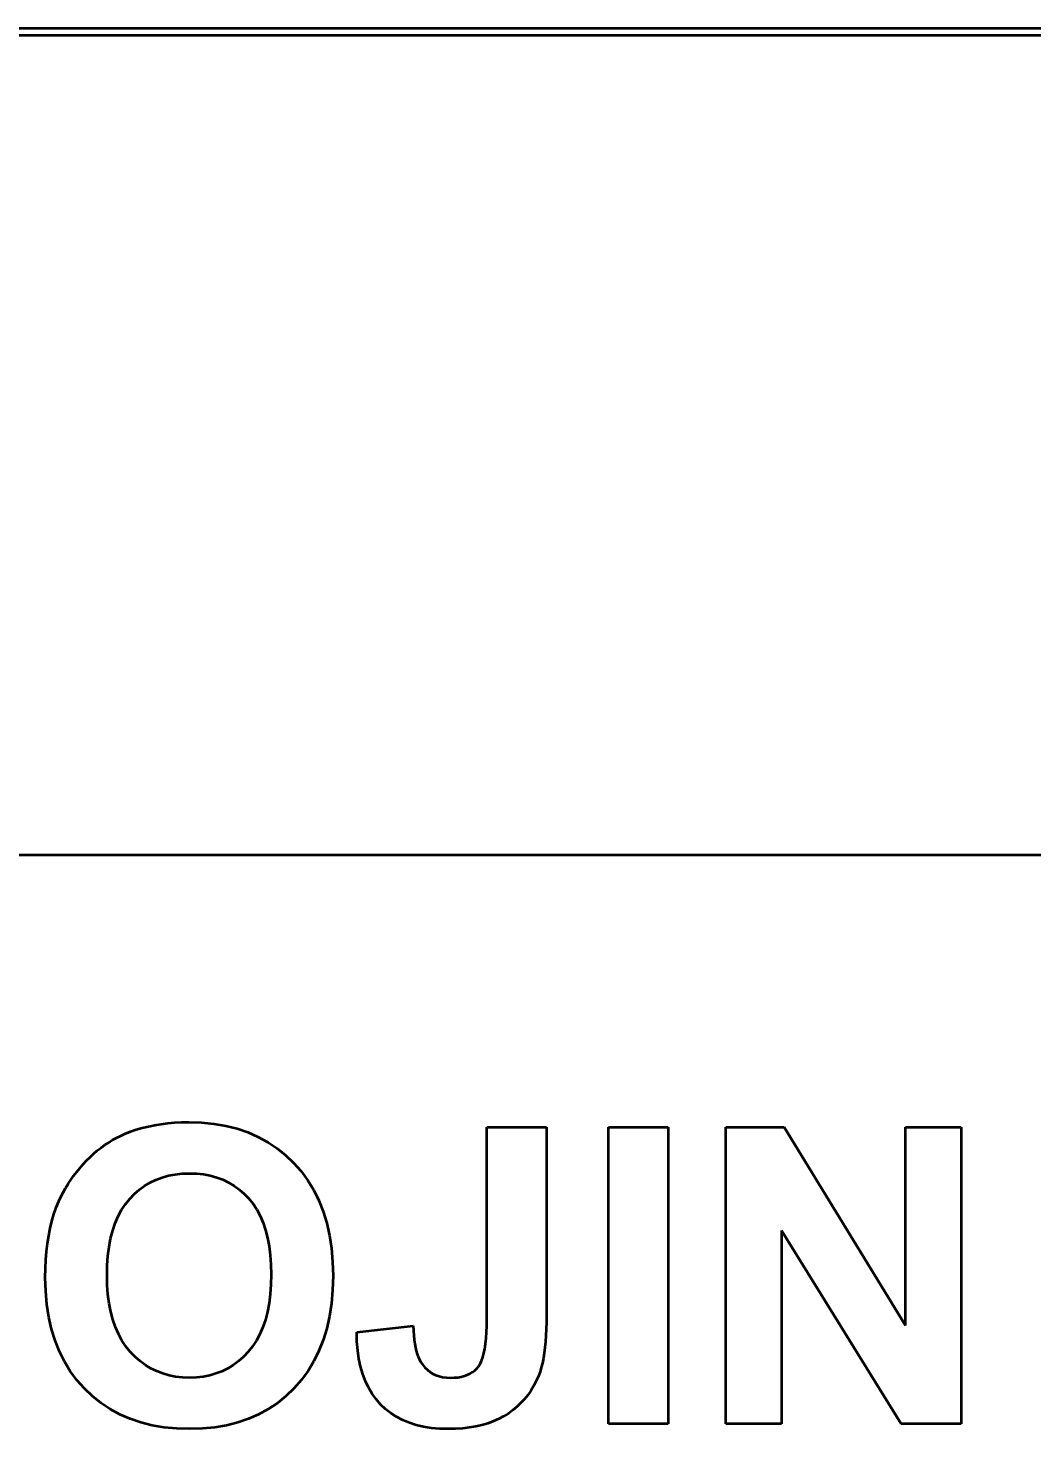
# Model space of a CAD drawing. Extents: x 23 to 417, y 3 to 294.
# Drawn here: x 214.4 to 217.108, y 108.074 to 111.851 of the extents above; entities that cross this region are included whole.
import ezdxf
from ezdxf.enums import TextEntityAlignment as Align

# ---------------------------------------------------------------- set-up
doc = ezdxf.new("R2010")
doc.units = 0
doc.layers.get('0').update_dxf_attribs({"lineweight": 13})
doc.styles.get("Standard").update_dxf_attribs({"font": 'isocp.shx'})
doc.dimstyles.get("Standard").update_dxf_attribs({"dimtxt": 2.5, "dimasz": 2.5, "dimexe": 1.25, "dimexo": 0.625, "dimtad": 1, "dimtxsty": 'Standard', "dimcen": 2.5, "dimadec": 0, "dimazin": 0, "dimtfac": 1, "dimtmove": 0, "dimatfit": 0, "dimfxl": 0, "dimarcsym": 0})

# ---------------------------------------------------------------- blocks, each defined once
blk = doc.blocks.new('*D775')
at = {"color": 230, "lineweight": 13, "ltscale": 0.072986, "transparency": 16777216}
blk.add_line((220.937, 119.0118), (220.937, 121.9312), dxfattribs=at)
at = {"color": 230, "lineweight": 13, "ltscale": 0.275935, "transparency": 16777216}
blk.add_line((230.7318, 110.8938), (230.7318, 121.9312), dxfattribs=at)
at = {"color": 230, "lineweight": 13, "transparency": 16777216}
blk.add_line((201.0151, 119.9312), (230.7318, 119.9312), dxfattribs=at)
for points in [[(222.8689, 120.4489), (220.937, 119.9312), (222.8689, 119.4136)], [(228.7999, 119.4136), (230.7318, 119.9312), (228.7999, 120.4489)]]:
    blk.add_lwpolyline(points, dxfattribs=at)
for s, height, width, p, p2 in [('[', 2, 1.552525, (207.5228, 121.9312), (208.2991, 121.9312)), (']', 2, 1.552524, (216.937, 121.9312), (217.7133, 121.9312)), ('49', 2, 1.233748, (201.0151, 121.9312), (204.5228, 121.9312)), ('1.93', 2, 1.584295, (209.2991, 121.9312), (215.937, 121.9312)), ('/', 1, 1.818182, (205.5228, 122.4312), (206.5228, 122.4312))]:
    blk.add_text(s, height=height, dxfattribs=dict(at, width=width)).set_placement(p, p2, align=Align.FIT)
blk = doc.blocks.new('BLOCK4760')
at = {"color": 7, "lineweight": 35}
for p, q in [((-87.974, 62.698), (88.026, 62.698)), ((-87.874, 62.602), (87.926, 62.602)), ((-73.474, 51.552), (22.526, 51.552))]:
    blk.add_line(p, q, dxfattribs=at)
at = {"color": 7, "lineweight": 35, "ltscale": 0.001525}
blk.add_line((-31.409, 47.766), (-31.354, 47.791), dxfattribs=at)
at = {"color": 7, "lineweight": 35, "ltscale": 0.002041}
blk.add_line((-31.354, 47.791), (-31.278, 47.821), dxfattribs=at)
at = {"color": 7, "lineweight": 35, "ltscale": 0.002067}
for p, q in [((-31.278, 47.821), (-31.2, 47.848)), ((-26.459, 43.889), (-26.538, 43.866))]:
    blk.add_line(p, q, dxfattribs=at)
at = {"color": 7, "lineweight": 35, "ltscale": 0.002098}
blk.add_line((-31.2, 47.848), (-31.119, 47.872), dxfattribs=at)
at = {"color": 7, "lineweight": 35, "ltscale": 0.002133}
blk.add_line((-31.119, 47.872), (-31.036, 47.892), dxfattribs=at)
at = {"color": 7, "lineweight": 35, "ltscale": 0.002171}
for p, q in [((-31.036, 47.892), (-30.951, 47.91)), ((-30.044, 44.59), (-30.125, 44.559))]:
    blk.add_line(p, q, dxfattribs=at)
at = {"color": 7, "lineweight": 35, "ltscale": 0.002213}
for p, q in [((-30.951, 47.91), (-30.864, 47.924)), ((-31.077, 44.675), (-31.148, 44.728))]:
    blk.add_line(p, q, dxfattribs=at)
at = {"color": 7, "lineweight": 35, "ltscale": 0.002259}
blk.add_line((-30.864, 47.924), (-30.774, 47.935), dxfattribs=at)
at = {"color": 7, "lineweight": 35, "ltscale": 0.002307}
blk.add_line((-30.774, 47.935), (-30.682, 47.943), dxfattribs=at)
at = {"color": 7, "lineweight": 35, "ltscale": 0.002359}
blk.add_line((-30.682, 47.943), (-30.588, 47.948), dxfattribs=at)
at = {"color": 7, "lineweight": 35, "ltscale": 0.002414}
blk.add_line((-30.588, 47.948), (-30.491, 47.949), dxfattribs=at)
at = {"color": 7, "lineweight": 35, "ltscale": 0.004334}
blk.add_line((-30.491, 47.949), (-30.318, 47.944), dxfattribs=at)
at = {"color": 7, "lineweight": 35, "ltscale": 0.004176}
blk.add_line((-30.318, 47.944), (-30.152, 47.927), dxfattribs=at)
at = {"color": 7, "lineweight": 35, "ltscale": 0.004037}
blk.add_line((-30.152, 47.927), (-29.993, 47.9), dxfattribs=at)
at = {"color": 7, "lineweight": 35, "ltscale": 0.003921}
blk.add_line((-29.993, 47.9), (-29.841, 47.862), dxfattribs=at)
at = {"color": 7, "lineweight": 35, "ltscale": 0.003829}
blk.add_line((-29.841, 47.862), (-29.696, 47.812), dxfattribs=at)
at = {"color": 7, "lineweight": 35, "ltscale": 0.003764}
blk.add_line((-29.696, 47.812), (-29.558, 47.752), dxfattribs=at)
at = {"color": 7, "lineweight": 35, "ltscale": 0.020123}
blk.add_line((-26.472, 47.881), (-25.667, 47.881), dxfattribs=at)
at = {"color": 7, "lineweight": 35, "ltscale": 0.064598}
blk.add_line((-26.472, 45.297), (-26.472, 47.881), dxfattribs=at)
at = {"color": 7, "lineweight": 35, "ltscale": 0.063301}
blk.add_line((-25.667, 47.881), (-25.667, 45.349), dxfattribs=at)
at = {"color": 7, "lineweight": 35, "ltscale": 0.020191}
for p, q in [((-24.833, 47.881), (-24.025, 47.881)), ((-24.025, 43.881), (-24.833, 43.881))]:
    blk.add_line(p, q, dxfattribs=at)
at = {"color": 7, "lineweight": 35, "ltscale": 0.1}
for p, q in [((-24.833, 43.881), (-24.833, 47.881)), ((-24.025, 47.881), (-24.025, 43.881)), ((-23.247, 43.881), (-23.247, 47.881)), ((-20.074, 47.881), (-20.074, 43.881))]:
    blk.add_line(p, q, dxfattribs=at)
at = {"color": 7, "lineweight": 35, "ltscale": 0.019645}
blk.add_line((-23.247, 47.881), (-22.461, 47.881), dxfattribs=at)
at = {"color": 7, "lineweight": 35, "ltscale": 0.078324}
blk.add_line((-22.461, 47.881), (-20.824, 45.21), dxfattribs=at)
at = {"color": 7, "lineweight": 35, "ltscale": 0.018758}
for p, q in [((-20.824, 47.881), (-20.074, 47.881)), ((-22.497, 43.881), (-23.247, 43.881))]:
    blk.add_line(p, q, dxfattribs=at)
at = {"color": 7, "lineweight": 35, "ltscale": 0.06678}
blk.add_line((-20.824, 45.21), (-20.824, 47.881), dxfattribs=at)
at = {"color": 7, "lineweight": 35, "ltscale": 0.001604}
blk.add_line((-31.725, 47.565), (-31.675, 47.605), dxfattribs=at)
at = {"color": 7, "lineweight": 35, "ltscale": 0.001584}
blk.add_line((-31.675, 47.605), (-31.623, 47.642), dxfattribs=at)
at = {"color": 7, "lineweight": 35, "ltscale": 0.001567}
blk.add_line((-31.623, 47.642), (-31.571, 47.677), dxfattribs=at)
at = {"color": 7, "lineweight": 35, "ltscale": 0.001552}
blk.add_line((-31.571, 47.677), (-31.518, 47.709), dxfattribs=at)
at = {"color": 7, "lineweight": 35, "ltscale": 0.00154}
blk.add_line((-31.518, 47.709), (-31.464, 47.739), dxfattribs=at)
at = {"color": 7, "lineweight": 35, "ltscale": 0.001531}
blk.add_line((-31.464, 47.739), (-31.409, 47.766), dxfattribs=at)
at = {"color": 7, "lineweight": 35, "ltscale": 0.003726}
blk.add_line((-29.558, 47.752), (-29.427, 47.681), dxfattribs=at)
at = {"color": 7, "lineweight": 35, "ltscale": 0.003716}
for p, q in [((-29.427, 47.681), (-29.303, 47.598)), ((-29.182, 44.256), (-29.297, 44.163))]:
    blk.add_line(p, q, dxfattribs=at)
at = {"color": 7, "lineweight": 35, "ltscale": 0.003735}
blk.add_line((-29.303, 47.598), (-29.186, 47.505), dxfattribs=at)
at = {"color": 7, "lineweight": 35, "ltscale": 0.001687}
blk.add_line((-31.917, 47.382), (-31.871, 47.431), dxfattribs=at)
at = {"color": 7, "lineweight": 35, "ltscale": 0.001679}
blk.add_line((-31.871, 47.431), (-31.823, 47.478), dxfattribs=at)
at = {"color": 7, "lineweight": 35, "ltscale": 0.001652}
blk.add_line((-31.823, 47.478), (-31.775, 47.523), dxfattribs=at)
at = {"color": 7, "lineweight": 35, "ltscale": 0.001627}
blk.add_line((-31.775, 47.523), (-31.725, 47.565), dxfattribs=at)
at = {"color": 7, "lineweight": 35, "ltscale": 0.003782}
blk.add_line((-29.186, 47.505), (-29.077, 47.401), dxfattribs=at)
at = {"color": 7, "lineweight": 35, "ltscale": 0.001659}
for p, q in [((-32.082, 47.172), (-32.044, 47.227)), ((-32.185, 47.002), (-32.152, 47.06))]:
    blk.add_line(p, q, dxfattribs=at)
at = {"color": 7, "lineweight": 35, "ltscale": 0.001663}
for p, q in [((-32.044, 47.227), (-32.003, 47.28)), ((-32.215, 46.943), (-32.185, 47.002))]:
    blk.add_line(p, q, dxfattribs=at)
at = {"color": 7, "lineweight": 35, "ltscale": 0.001669}
blk.add_line((-32.003, 47.28), (-31.961, 47.331), dxfattribs=at)
at = {"color": 7, "lineweight": 35, "ltscale": 0.001677}
blk.add_line((-31.961, 47.331), (-31.917, 47.382), dxfattribs=at)
at = {"color": 7, "lineweight": 35, "ltscale": 0.002239}
blk.add_line((-30.852, 47.204), (-30.765, 47.228), dxfattribs=at)
at = {"color": 7, "lineweight": 35, "ltscale": 0.002295}
for p, q in [((-30.765, 47.228), (-30.675, 47.245)), ((-29.691, 44.851), (-29.754, 44.785))]:
    blk.add_line(p, q, dxfattribs=at)
at = {"color": 7, "lineweight": 35, "ltscale": 0.002365}
blk.add_line((-30.675, 47.245), (-30.581, 47.256), dxfattribs=at)
at = {"color": 7, "lineweight": 35, "ltscale": 0.00245}
blk.add_line((-30.581, 47.256), (-30.483, 47.259), dxfattribs=at)
at = {"color": 7, "lineweight": 35, "ltscale": 0.002449}
blk.add_line((-30.483, 47.259), (-30.385, 47.256), dxfattribs=at)
at = {"color": 7, "lineweight": 35, "ltscale": 0.002362}
for p, q in [((-30.385, 47.256), (-30.291, 47.246)), ((-31.398, 46.766), (-31.346, 46.845))]:
    blk.add_line(p, q, dxfattribs=at)
at = {"color": 7, "lineweight": 35, "ltscale": 0.002289}
blk.add_line((-30.291, 47.246), (-30.202, 47.229), dxfattribs=at)
at = {"color": 7, "lineweight": 35, "ltscale": 0.00223}
blk.add_line((-30.202, 47.229), (-30.115, 47.205), dxfattribs=at)
at = {"color": 7, "lineweight": 35, "ltscale": 0.003804}
for p, q in [((-29.077, 47.401), (-28.976, 47.287)), ((-28.976, 47.287), (-28.886, 47.164))]:
    blk.add_line(p, q, dxfattribs=at)
at = {"color": 7, "lineweight": 35, "ltscale": 0.001656}
for p, q in [((-32.152, 47.06), (-32.118, 47.117)), ((-25.71, 44.766), (-25.723, 44.701))]:
    blk.add_line(p, q, dxfattribs=at)
at = {"color": 7, "lineweight": 35, "ltscale": 0.001657}
blk.add_line((-32.118, 47.117), (-32.082, 47.172), dxfattribs=at)
at = {"color": 7, "lineweight": 35, "ltscale": 0.002218}
blk.add_line((-31.225, 46.982), (-31.158, 47.04), dxfattribs=at)
at = {"color": 7, "lineweight": 35, "ltscale": 0.002187}
blk.add_line((-31.158, 47.04), (-31.087, 47.091), dxfattribs=at)
at = {"color": 7, "lineweight": 35, "ltscale": 0.002174}
blk.add_line((-31.087, 47.091), (-31.013, 47.136), dxfattribs=at)
at = {"color": 7, "lineweight": 35, "ltscale": 0.002178}
blk.add_line((-31.013, 47.136), (-30.934, 47.173), dxfattribs=at)
at = {"color": 7, "lineweight": 35, "ltscale": 0.0022}
blk.add_line((-30.934, 47.173), (-30.852, 47.204), dxfattribs=at)
at = {"color": 7, "lineweight": 35, "ltscale": 0.002188}
blk.add_line((-30.115, 47.205), (-30.033, 47.174), dxfattribs=at)
at = {"color": 7, "lineweight": 35, "ltscale": 0.002163}
blk.add_line((-30.033, 47.174), (-29.955, 47.137), dxfattribs=at)
at = {"color": 7, "lineweight": 35, "ltscale": 0.002155}
blk.add_line((-29.955, 47.137), (-29.881, 47.093), dxfattribs=at)
at = {"color": 7, "lineweight": 35, "ltscale": 0.002165}
blk.add_line((-29.881, 47.093), (-29.811, 47.043), dxfattribs=at)
at = {"color": 7, "lineweight": 35, "ltscale": 0.002193}
blk.add_line((-29.811, 47.043), (-29.745, 46.985), dxfattribs=at)
at = {"color": 7, "lineweight": 35, "ltscale": 0.003834}
blk.add_line((-28.886, 47.164), (-28.806, 47.033), dxfattribs=at)
at = {"color": 7, "lineweight": 35, "ltscale": 0.003895}
blk.add_line((-28.806, 47.033), (-28.737, 46.894), dxfattribs=at)
at = {"color": 7, "lineweight": 35, "ltscale": 0.002293}
for p, q in [((-32.278, 46.798), (-32.243, 46.883)), ((-26.708, 43.832), (-26.799, 43.821))]:
    blk.add_line(p, q, dxfattribs=at)
at = {"color": 7, "lineweight": 35, "ltscale": 0.00167}
blk.add_line((-32.243, 46.883), (-32.215, 46.943), dxfattribs=at)
at = {"color": 7, "lineweight": 35, "ltscale": 0.002312}
for p, q in [((-31.346, 46.845), (-31.288, 46.917)), ((-25.668, 45.252), (-25.671, 45.16))]:
    blk.add_line(p, q, dxfattribs=at)
at = {"color": 7, "lineweight": 35, "ltscale": 0.002265}
blk.add_line((-31.288, 46.917), (-31.225, 46.982), dxfattribs=at)
at = {"color": 7, "lineweight": 35, "ltscale": 0.002237}
for p, q in [((-29.745, 46.985), (-29.682, 46.921)), ((-29.754, 44.785), (-29.821, 44.726))]:
    blk.add_line(p, q, dxfattribs=at)
at = {"color": 7, "lineweight": 35, "ltscale": 0.002284}
blk.add_line((-29.682, 46.921), (-29.625, 46.85), dxfattribs=at)
at = {"color": 7, "lineweight": 35, "ltscale": 0.002336}
blk.add_line((-29.625, 46.85), (-29.574, 46.771), dxfattribs=at)
at = {"color": 7, "lineweight": 35, "ltscale": 0.003983}
blk.add_line((-28.737, 46.894), (-28.679, 46.745), dxfattribs=at)
at = {"color": 7, "lineweight": 35, "ltscale": 0.002418}
blk.add_line((-32.336, 46.616), (-32.309, 46.709), dxfattribs=at)
at = {"color": 7, "lineweight": 35, "ltscale": 0.002353}
blk.add_line((-32.309, 46.709), (-32.278, 46.798), dxfattribs=at)
at = {"color": 7, "lineweight": 35, "ltscale": 0.002524}
blk.add_line((-31.484, 46.587), (-31.444, 46.68), dxfattribs=at)
at = {"color": 7, "lineweight": 35, "ltscale": 0.002434}
for p, q in [((-31.444, 46.68), (-31.398, 46.766)), ((-28.068, 44.371), (-28.11, 44.459))]:
    blk.add_line(p, q, dxfattribs=at)
at = {"color": 7, "lineweight": 35, "ltscale": 0.00241}
blk.add_line((-29.574, 46.771), (-29.529, 46.686), dxfattribs=at)
at = {"color": 7, "lineweight": 35, "ltscale": 0.002503}
blk.add_line((-29.529, 46.686), (-29.49, 46.594), dxfattribs=at)
at = {"color": 7, "lineweight": 35, "ltscale": 0.004098}
blk.add_line((-28.679, 46.745), (-28.631, 46.589), dxfattribs=at)
at = {"color": 7, "lineweight": 35, "ltscale": 0.002565}
blk.add_line((-32.38, 46.419), (-32.36, 46.519), dxfattribs=at)
at = {"color": 7, "lineweight": 35, "ltscale": 0.00249}
blk.add_line((-32.36, 46.519), (-32.336, 46.616), dxfattribs=at)
at = {"color": 7, "lineweight": 35, "ltscale": 0.002756}
blk.add_line((-31.545, 46.38), (-31.517, 46.487), dxfattribs=at)
at = {"color": 7, "lineweight": 35, "ltscale": 0.002633}
blk.add_line((-31.517, 46.487), (-31.484, 46.587), dxfattribs=at)
at = {"color": 7, "lineweight": 35, "ltscale": 0.002612}
for p, q in [((-29.49, 46.594), (-29.456, 46.495)), ((-28.145, 44.553), (-28.174, 44.654))]:
    blk.add_line(p, q, dxfattribs=at)
at = {"color": 7, "lineweight": 35, "ltscale": 0.002738}
blk.add_line((-29.456, 46.495), (-29.429, 46.389), dxfattribs=at)
at = {"color": 7, "lineweight": 35, "ltscale": 0.004237}
blk.add_line((-28.631, 46.589), (-28.594, 46.423), dxfattribs=at)
at = {"color": 7, "lineweight": 35, "ltscale": 0.065211}
blk.add_line((-22.497, 46.49), (-22.497, 43.881), dxfattribs=at)
at = {"color": 7, "lineweight": 35, "ltscale": 0.076666}
blk.add_line((-20.884, 43.881), (-22.497, 46.49), dxfattribs=at)
at = {"color": 7, "lineweight": 35, "ltscale": 0.002731}
blk.add_line((-32.41, 46.206), (-32.397, 46.314), dxfattribs=at)
at = {"color": 7, "lineweight": 35, "ltscale": 0.002646}
blk.add_line((-32.397, 46.314), (-32.38, 46.419), dxfattribs=at)
at = {"color": 7, "lineweight": 35, "ltscale": 0.002893}
blk.add_line((-31.566, 46.267), (-31.545, 46.38), dxfattribs=at)
at = {"color": 7, "lineweight": 35, "ltscale": 0.002876}
blk.add_line((-29.429, 46.389), (-29.408, 46.276), dxfattribs=at)
at = {"color": 7, "lineweight": 35, "ltscale": 0.003025}
blk.add_line((-29.408, 46.276), (-29.393, 46.156), dxfattribs=at)
at = {"color": 7, "lineweight": 35, "ltscale": 0.004399}
blk.add_line((-28.594, 46.423), (-28.567, 46.249), dxfattribs=at)
at = {"color": 7, "lineweight": 35, "ltscale": 0.002912}
blk.add_line((-32.424, 45.977), (-32.419, 46.093), dxfattribs=at)
at = {"color": 7, "lineweight": 35, "ltscale": 0.00282}
blk.add_line((-32.419, 46.093), (-32.41, 46.206), dxfattribs=at)
at = {"color": 7, "lineweight": 35, "ltscale": 0.003199}
blk.add_line((-31.591, 46.018), (-31.582, 46.146), dxfattribs=at)
at = {"color": 7, "lineweight": 35, "ltscale": 0.003041}
blk.add_line((-31.582, 46.146), (-31.566, 46.267), dxfattribs=at)
at = {"color": 7, "lineweight": 35, "ltscale": 0.003184}
blk.add_line((-29.393, 46.156), (-29.384, 46.029), dxfattribs=at)
at = {"color": 7, "lineweight": 35, "ltscale": 0.00458}
blk.add_line((-28.567, 46.249), (-28.551, 46.067), dxfattribs=at)
at = {"color": 7, "lineweight": 35, "ltscale": 0.003007}
blk.add_line((-32.426, 45.857), (-32.424, 45.977), dxfattribs=at)
at = {"color": 7, "lineweight": 35, "ltscale": 0.003365}
blk.add_line((-31.594, 45.884), (-31.591, 46.018), dxfattribs=at)
at = {"color": 7, "lineweight": 35, "ltscale": 0.003352}
blk.add_line((-29.384, 46.029), (-29.381, 45.895), dxfattribs=at)
at = {"color": 7, "lineweight": 35, "ltscale": 0.003393}
blk.add_line((-29.381, 45.895), (-29.384, 45.759), dxfattribs=at)
at = {"color": 7, "lineweight": 35, "ltscale": 0.004779}
blk.add_line((-28.551, 46.067), (-28.546, 45.876), dxfattribs=at)
at = {"color": 7, "lineweight": 35, "ltscale": 0.004674}
blk.add_line((-32.421, 45.67), (-32.426, 45.857), dxfattribs=at)
at = {"color": 7, "lineweight": 35, "ltscale": 0.003316}
blk.add_line((-31.591, 45.751), (-31.594, 45.884), dxfattribs=at)
at = {"color": 7, "lineweight": 35, "ltscale": 0.003159}
blk.add_line((-31.581, 45.625), (-31.591, 45.751), dxfattribs=at)
at = {"color": 7, "lineweight": 35, "ltscale": 0.003226}
blk.add_line((-29.384, 45.759), (-29.393, 45.63), dxfattribs=at)
at = {"color": 7, "lineweight": 35, "ltscale": 0.004739}
blk.add_line((-28.546, 45.876), (-28.551, 45.686), dxfattribs=at)
at = {"color": 7, "lineweight": 35, "ltscale": 0.004484}
blk.add_line((-32.405, 45.491), (-32.421, 45.67), dxfattribs=at)
at = {"color": 7, "lineweight": 35, "ltscale": 0.003012}
blk.add_line((-31.566, 45.506), (-31.581, 45.625), dxfattribs=at)
at = {"color": 7, "lineweight": 35, "ltscale": 0.003069}
blk.add_line((-29.393, 45.63), (-29.409, 45.509), dxfattribs=at)
at = {"color": 7, "lineweight": 35, "ltscale": 0.004544}
blk.add_line((-28.551, 45.686), (-28.567, 45.505), dxfattribs=at)
at = {"color": 7, "lineweight": 35, "ltscale": 0.004312}
blk.add_line((-32.379, 45.321), (-32.405, 45.491), dxfattribs=at)
at = {"color": 7, "lineweight": 35, "ltscale": 0.002875}
blk.add_line((-31.544, 45.393), (-31.566, 45.506), dxfattribs=at)
at = {"color": 7, "lineweight": 35, "ltscale": 0.00275}
blk.add_line((-31.515, 45.287), (-31.544, 45.393), dxfattribs=at)
at = {"color": 7, "lineweight": 35, "ltscale": 0.002785}
blk.add_line((-29.431, 45.394), (-29.458, 45.286), dxfattribs=at)
at = {"color": 7, "lineweight": 35, "ltscale": 0.002921}
blk.add_line((-29.409, 45.509), (-29.431, 45.394), dxfattribs=at)
at = {"color": 7, "lineweight": 35, "ltscale": 0.004207}
for p, q in [((-28.593, 45.332), (-28.63, 45.168)), ((-30.655, 43.818), (-30.823, 43.835))]:
    blk.add_line(p, q, dxfattribs=at)
at = {"color": 7, "lineweight": 35, "ltscale": 0.004366}
blk.add_line((-28.567, 45.505), (-28.593, 45.332), dxfattribs=at)
at = {"color": 7, "lineweight": 35, "ltscale": 0.002426}
blk.add_line((-25.667, 45.349), (-25.668, 45.252), dxfattribs=at)
at = {"color": 7, "lineweight": 35, "ltscale": 0.00416}
blk.add_line((-32.342, 45.158), (-32.379, 45.321), dxfattribs=at)
at = {"color": 7, "lineweight": 35, "ltscale": 0.004029}
blk.add_line((-32.294, 45.004), (-32.342, 45.158), dxfattribs=at)
at = {"color": 7, "lineweight": 35, "ltscale": 0.002638}
blk.add_line((-31.481, 45.187), (-31.515, 45.287), dxfattribs=at)
at = {"color": 7, "lineweight": 35, "ltscale": 0.002542}
blk.add_line((-31.44, 45.094), (-31.481, 45.187), dxfattribs=at)
at = {"color": 7, "lineweight": 35, "ltscale": 0.002555}
blk.add_line((-29.492, 45.185), (-29.533, 45.091), dxfattribs=at)
at = {"color": 7, "lineweight": 35, "ltscale": 0.002662}
blk.add_line((-29.458, 45.286), (-29.492, 45.185), dxfattribs=at)
at = {"color": 7, "lineweight": 35, "ltscale": 0.004071}
blk.add_line((-28.63, 45.168), (-28.678, 45.012), dxfattribs=at)
at = {"color": 7, "lineweight": 35, "ltscale": 0.019156}
blk.add_line((-28.227, 45.117), (-27.466, 45.204), dxfattribs=at)
at = {"color": 7, "lineweight": 35, "ltscale": 0.001671}
blk.add_line((-27.466, 45.204), (-27.462, 45.138), dxfattribs=at)
at = {"color": 7, "lineweight": 35, "ltscale": 0.001572}
blk.add_line((-27.462, 45.138), (-27.457, 45.075), dxfattribs=at)
at = {"color": 7, "lineweight": 35, "ltscale": 0.002181}
blk.add_line((-26.477, 45.116), (-26.473, 45.203), dxfattribs=at)
at = {"color": 7, "lineweight": 35, "ltscale": 0.002345}
for p, q in [((-26.473, 45.203), (-26.472, 45.297)), ((-29.632, 44.924), (-29.691, 44.851))]:
    blk.add_line(p, q, dxfattribs=at)
at = {"color": 7, "lineweight": 35, "ltscale": 0.002199}
blk.add_line((-25.671, 45.16), (-25.675, 45.072), dxfattribs=at)
at = {"color": 7, "lineweight": 35, "ltscale": 0.003923}
blk.add_line((-32.236, 44.858), (-32.294, 45.004), dxfattribs=at)
at = {"color": 7, "lineweight": 35, "ltscale": 0.002463}
blk.add_line((-31.393, 45.007), (-31.44, 45.094), dxfattribs=at)
at = {"color": 7, "lineweight": 35, "ltscale": 0.002404}
blk.add_line((-31.34, 44.927), (-31.393, 45.007), dxfattribs=at)
at = {"color": 7, "lineweight": 35, "ltscale": 0.002395}
blk.add_line((-29.579, 45.004), (-29.632, 44.924), dxfattribs=at)
at = {"color": 7, "lineweight": 35, "ltscale": 0.002465}
blk.add_line((-29.533, 45.091), (-29.579, 45.004), dxfattribs=at)
at = {"color": 7, "lineweight": 35, "ltscale": 0.003958}
blk.add_line((-28.678, 45.012), (-28.736, 44.865), dxfattribs=at)
at = {"color": 7, "lineweight": 35, "ltscale": 0.00313}
blk.add_line((-28.223, 44.992), (-28.227, 45.117), dxfattribs=at)
at = {"color": 7, "lineweight": 35, "ltscale": 0.002984}
blk.add_line((-28.213, 44.873), (-28.223, 44.992), dxfattribs=at)
at = {"color": 7, "lineweight": 35, "ltscale": 0.001475}
blk.add_line((-27.457, 45.075), (-27.451, 45.016), dxfattribs=at)
at = {"color": 7, "lineweight": 35, "ltscale": 0.00138}
blk.add_line((-27.451, 45.016), (-27.443, 44.962), dxfattribs=at)
at = {"color": 7, "lineweight": 35, "ltscale": 0.001286}
blk.add_line((-27.443, 44.962), (-27.433, 44.911), dxfattribs=at)
at = {"color": 7, "lineweight": 35, "ltscale": 0.001701}
blk.add_line((-26.5, 44.894), (-26.49, 44.962), dxfattribs=at)
at = {"color": 7, "lineweight": 35, "ltscale": 0.001859}
blk.add_line((-26.49, 44.962), (-26.482, 45.036), dxfattribs=at)
at = {"color": 7, "lineweight": 35, "ltscale": 0.002019}
blk.add_line((-26.482, 45.036), (-26.477, 45.116), dxfattribs=at)
at = {"color": 7, "lineweight": 35, "ltscale": 0.001977}
blk.add_line((-25.681, 44.989), (-25.689, 44.91), dxfattribs=at)
at = {"color": 7, "lineweight": 35, "ltscale": 0.002087}
blk.add_line((-25.675, 45.072), (-25.681, 44.989), dxfattribs=at)
at = {"color": 7, "lineweight": 35, "ltscale": 0.003842}
blk.add_line((-32.168, 44.721), (-32.236, 44.858), dxfattribs=at)
at = {"color": 7, "lineweight": 35, "ltscale": 0.002364}
blk.add_line((-31.28, 44.854), (-31.34, 44.927), dxfattribs=at)
at = {"color": 7, "lineweight": 35, "ltscale": 0.002317}
blk.add_line((-31.216, 44.787), (-31.28, 44.854), dxfattribs=at)
at = {"color": 7, "lineweight": 35, "ltscale": 0.002257}
blk.add_line((-31.148, 44.728), (-31.216, 44.787), dxfattribs=at)
at = {"color": 7, "lineweight": 35, "ltscale": 0.003872}
blk.add_line((-28.736, 44.865), (-28.804, 44.726), dxfattribs=at)
at = {"color": 7, "lineweight": 35, "ltscale": 0.002849}
blk.add_line((-28.197, 44.76), (-28.213, 44.873), dxfattribs=at)
at = {"color": 7, "lineweight": 35, "ltscale": 0.002724}
blk.add_line((-28.174, 44.654), (-28.197, 44.76), dxfattribs=at)
at = {"color": 7, "lineweight": 35, "ltscale": 0.001195}
blk.add_line((-27.433, 44.911), (-27.423, 44.865), dxfattribs=at)
at = {"color": 7, "lineweight": 35, "ltscale": 0.001106}
blk.add_line((-27.423, 44.865), (-27.41, 44.822), dxfattribs=at)
at = {"color": 7, "lineweight": 35, "ltscale": 0.001022}
blk.add_line((-27.41, 44.822), (-27.397, 44.784), dxfattribs=at)
at = {"color": 7, "lineweight": 35, "ltscale": 0.000941539}
blk.add_line((-27.397, 44.784), (-27.381, 44.749), dxfattribs=at)
at = {"color": 7, "lineweight": 35, "ltscale": 0.001257}
blk.add_line((-26.544, 44.732), (-26.527, 44.78), dxfattribs=at)
at = {"color": 7, "lineweight": 35, "ltscale": 0.001399}
blk.add_line((-26.527, 44.78), (-26.513, 44.834), dxfattribs=at)
at = {"color": 7, "lineweight": 35, "ltscale": 0.001548}
blk.add_line((-26.513, 44.834), (-26.5, 44.894), dxfattribs=at)
at = {"color": 7, "lineweight": 35, "ltscale": 0.001761}
blk.add_line((-25.699, 44.836), (-25.71, 44.766), dxfattribs=at)
at = {"color": 7, "lineweight": 35, "ltscale": 0.001868}
blk.add_line((-25.689, 44.91), (-25.699, 44.836), dxfattribs=at)
at = {"color": 7, "lineweight": 35, "ltscale": 0.00379}
blk.add_line((-32.089, 44.591), (-32.168, 44.721), dxfattribs=at)
at = {"color": 7, "lineweight": 35, "ltscale": 0.003767}
blk.add_line((-31.999, 44.47), (-32.089, 44.591), dxfattribs=at)
at = {"color": 7, "lineweight": 35, "ltscale": 0.002186}
blk.add_line((-31.002, 44.629), (-31.077, 44.675), dxfattribs=at)
at = {"color": 7, "lineweight": 35, "ltscale": 0.002175}
blk.add_line((-30.924, 44.591), (-31.002, 44.629), dxfattribs=at)
at = {"color": 7, "lineweight": 35, "ltscale": 0.002182}
blk.add_line((-30.843, 44.559), (-30.924, 44.591), dxfattribs=at)
at = {"color": 7, "lineweight": 35, "ltscale": 0.002162}
blk.add_line((-29.966, 44.629), (-30.044, 44.59), dxfattribs=at)
at = {"color": 7, "lineweight": 35, "ltscale": 0.00217}
blk.add_line((-29.892, 44.674), (-29.966, 44.629), dxfattribs=at)
at = {"color": 7, "lineweight": 35, "ltscale": 0.002195}
blk.add_line((-29.821, 44.726), (-29.892, 44.674), dxfattribs=at)
at = {"color": 7, "lineweight": 35, "ltscale": 0.003784}
blk.add_line((-28.883, 44.596), (-28.973, 44.474), dxfattribs=at)
at = {"color": 7, "lineweight": 35, "ltscale": 0.003814}
blk.add_line((-28.804, 44.726), (-28.883, 44.596), dxfattribs=at)
at = {"color": 7, "lineweight": 35, "ltscale": 0.000867508}
blk.add_line((-27.381, 44.749), (-27.365, 44.719), dxfattribs=at)
at = {"color": 7, "lineweight": 35, "ltscale": 0.001234}
blk.add_line((-27.365, 44.719), (-27.337, 44.678), dxfattribs=at)
at = {"color": 7, "lineweight": 35, "ltscale": 0.001188}
blk.add_line((-27.337, 44.678), (-27.307, 44.641), dxfattribs=at)
at = {"color": 7, "lineweight": 35, "ltscale": 0.001155}
blk.add_line((-27.307, 44.641), (-27.274, 44.609), dxfattribs=at)
at = {"color": 7, "lineweight": 35, "ltscale": 0.001135}
blk.add_line((-27.274, 44.609), (-27.238, 44.581), dxfattribs=at)
at = {"color": 7, "lineweight": 35, "ltscale": 0.00113}
blk.add_line((-27.238, 44.581), (-27.2, 44.557), dxfattribs=at)
at = {"color": 7, "lineweight": 35, "ltscale": 0.000975248}
blk.add_line((-26.699, 44.559), (-26.666, 44.579), dxfattribs=at)
at = {"color": 7, "lineweight": 35, "ltscale": 0.000952251}
blk.add_line((-26.666, 44.579), (-26.635, 44.602), dxfattribs=at)
at = {"color": 7, "lineweight": 35, "ltscale": 0.000943154}
blk.add_line((-26.635, 44.602), (-26.608, 44.628), dxfattribs=at)
at = {"color": 7, "lineweight": 35, "ltscale": 0.000945818}
blk.add_line((-26.608, 44.628), (-26.584, 44.657), dxfattribs=at)
at = {"color": 7, "lineweight": 35, "ltscale": 0.001006}
blk.add_line((-26.584, 44.657), (-26.563, 44.692), dxfattribs=at)
at = {"color": 7, "lineweight": 35, "ltscale": 0.001125}
blk.add_line((-26.563, 44.692), (-26.544, 44.732), dxfattribs=at)
at = {"color": 7, "lineweight": 35, "ltscale": 0.001825}
blk.add_line((-25.755, 44.585), (-25.78, 44.517), dxfattribs=at)
at = {"color": 7, "lineweight": 35, "ltscale": 0.001455}
blk.add_line((-25.738, 44.641), (-25.755, 44.585), dxfattribs=at)
at = {"color": 7, "lineweight": 35, "ltscale": 0.001554}
blk.add_line((-25.723, 44.701), (-25.738, 44.641), dxfattribs=at)
at = {"color": 7, "lineweight": 35, "ltscale": 0.003773}
blk.add_line((-31.899, 44.357), (-31.999, 44.47), dxfattribs=at)
at = {"color": 7, "lineweight": 35, "ltscale": 0.002206}
blk.add_line((-30.758, 44.535), (-30.843, 44.559), dxfattribs=at)
at = {"color": 7, "lineweight": 35, "ltscale": 0.002246}
blk.add_line((-30.67, 44.517), (-30.758, 44.535), dxfattribs=at)
at = {"color": 7, "lineweight": 35, "ltscale": 0.002303}
blk.add_line((-30.578, 44.507), (-30.67, 44.517), dxfattribs=at)
at = {"color": 7, "lineweight": 35, "ltscale": 0.002374}
blk.add_line((-30.483, 44.503), (-30.578, 44.507), dxfattribs=at)
at = {"color": 7, "lineweight": 35, "ltscale": 0.002373}
blk.add_line((-30.388, 44.507), (-30.483, 44.503), dxfattribs=at)
at = {"color": 7, "lineweight": 35, "ltscale": 0.002299}
blk.add_line((-30.297, 44.517), (-30.388, 44.507), dxfattribs=at)
at = {"color": 7, "lineweight": 35, "ltscale": 0.002241}
blk.add_line((-30.209, 44.535), (-30.297, 44.517), dxfattribs=at)
at = {"color": 7, "lineweight": 35, "ltscale": 0.002198}
blk.add_line((-30.125, 44.559), (-30.209, 44.535), dxfattribs=at)
at = {"color": 7, "lineweight": 35, "ltscale": 0.003785}
blk.add_line((-28.973, 44.474), (-29.073, 44.36), dxfattribs=at)
at = {"color": 7, "lineweight": 35, "ltscale": 0.002515}
blk.add_line((-28.11, 44.459), (-28.145, 44.553), dxfattribs=at)
at = {"color": 7, "lineweight": 35, "ltscale": 0.001139}
blk.add_line((-27.2, 44.557), (-27.158, 44.538), dxfattribs=at)
at = {"color": 7, "lineweight": 35, "ltscale": 0.001161}
blk.add_line((-27.158, 44.538), (-27.114, 44.523), dxfattribs=at)
at = {"color": 7, "lineweight": 35, "ltscale": 0.001197}
blk.add_line((-27.114, 44.523), (-27.068, 44.512), dxfattribs=at)
at = {"color": 7, "lineweight": 35, "ltscale": 0.001245}
blk.add_line((-27.068, 44.512), (-27.018, 44.505), dxfattribs=at)
at = {"color": 7, "lineweight": 35, "ltscale": 0.001304}
blk.add_line((-27.018, 44.505), (-26.966, 44.503), dxfattribs=at)
at = {"color": 7, "lineweight": 35, "ltscale": 0.001311}
blk.add_line((-26.966, 44.503), (-26.914, 44.505), dxfattribs=at)
at = {"color": 7, "lineweight": 35, "ltscale": 0.001238}
blk.add_line((-26.914, 44.505), (-26.865, 44.509), dxfattribs=at)
at = {"color": 7, "lineweight": 35, "ltscale": 0.001169}
blk.add_line((-26.865, 44.509), (-26.818, 44.517), dxfattribs=at)
at = {"color": 7, "lineweight": 35, "ltscale": 0.001107}
blk.add_line((-26.818, 44.517), (-26.775, 44.528), dxfattribs=at)
at = {"color": 7, "lineweight": 35, "ltscale": 0.001054}
blk.add_line((-26.775, 44.528), (-26.736, 44.542), dxfattribs=at)
at = {"color": 7, "lineweight": 35, "ltscale": 0.001009}
blk.add_line((-26.736, 44.542), (-26.699, 44.559), dxfattribs=at)
at = {"color": 7, "lineweight": 35, "ltscale": 0.001764}
blk.add_line((-25.842, 44.388), (-25.879, 44.328), dxfattribs=at)
at = {"color": 7, "lineweight": 35, "ltscale": 0.001777}
blk.add_line((-25.809, 44.451), (-25.842, 44.388), dxfattribs=at)
at = {"color": 7, "lineweight": 35, "ltscale": 0.001798}
blk.add_line((-25.78, 44.517), (-25.809, 44.451), dxfattribs=at)
at = {"color": 7, "lineweight": 35, "ltscale": 0.003756}
blk.add_line((-31.79, 44.254), (-31.899, 44.357), dxfattribs=at)
at = {"color": 7, "lineweight": 35, "ltscale": 0.003715}
blk.add_line((-31.674, 44.161), (-31.79, 44.254), dxfattribs=at)
at = {"color": 7, "lineweight": 35, "ltscale": 0.003763}
blk.add_line((-29.073, 44.36), (-29.182, 44.256), dxfattribs=at)
at = {"color": 7, "lineweight": 35, "ltscale": 0.002371}
blk.add_line((-28.02, 44.289), (-28.068, 44.371), dxfattribs=at)
at = {"color": 7, "lineweight": 35, "ltscale": 0.002328}
blk.add_line((-27.966, 44.214), (-28.02, 44.289), dxfattribs=at)
at = {"color": 7, "lineweight": 35, "ltscale": 0.002305}
blk.add_line((-27.905, 44.144), (-27.966, 44.214), dxfattribs=at)
at = {"color": 7, "lineweight": 35, "ltscale": 0.001773}
blk.add_line((-25.964, 44.216), (-26.013, 44.164), dxfattribs=at)
at = {"color": 7, "lineweight": 35, "ltscale": 0.001763}
blk.add_line((-25.92, 44.27), (-25.964, 44.216), dxfattribs=at)
at = {"color": 7, "lineweight": 35, "ltscale": 0.001759}
blk.add_line((-25.879, 44.328), (-25.92, 44.27), dxfattribs=at)
at = {"color": 7, "lineweight": 35, "ltscale": 0.003703}
blk.add_line((-31.551, 44.08), (-31.674, 44.161), dxfattribs=at)
at = {"color": 7, "lineweight": 35, "ltscale": 0.003721}
blk.add_line((-31.42, 44.009), (-31.551, 44.08), dxfattribs=at)
at = {"color": 7, "lineweight": 35, "ltscale": 0.003766}
blk.add_line((-31.281, 43.949), (-31.42, 44.009), dxfattribs=at)
at = {"color": 7, "lineweight": 35, "ltscale": 0.003746}
blk.add_line((-29.551, 44.01), (-29.688, 43.95), dxfattribs=at)
at = {"color": 7, "lineweight": 35, "ltscale": 0.003708}
blk.add_line((-29.421, 44.081), (-29.551, 44.01), dxfattribs=at)
at = {"color": 7, "lineweight": 35, "ltscale": 0.003698}
blk.add_line((-29.297, 44.163), (-29.421, 44.081), dxfattribs=at)
at = {"color": 7, "lineweight": 35, "ltscale": 0.002291}
blk.add_line((-27.838, 44.081), (-27.905, 44.144), dxfattribs=at)
at = {"color": 7, "lineweight": 35, "ltscale": 0.002287}
blk.add_line((-27.766, 44.025), (-27.838, 44.081), dxfattribs=at)
at = {"color": 7, "lineweight": 35, "ltscale": 0.002302}
blk.add_line((-27.689, 43.975), (-27.766, 44.025), dxfattribs=at)
at = {"color": 7, "lineweight": 35, "ltscale": 0.001881}
blk.add_line((-26.18, 44.024), (-26.244, 43.984), dxfattribs=at)
at = {"color": 7, "lineweight": 35, "ltscale": 0.00185}
blk.add_line((-26.121, 44.068), (-26.18, 44.024), dxfattribs=at)
at = {"color": 7, "lineweight": 35, "ltscale": 0.001817}
blk.add_line((-26.065, 44.114), (-26.121, 44.068), dxfattribs=at)
at = {"color": 7, "lineweight": 35, "ltscale": 0.001792}
blk.add_line((-26.013, 44.164), (-26.065, 44.114), dxfattribs=at)
at = {"color": 7, "lineweight": 35, "ltscale": 0.003839}
blk.add_line((-31.136, 43.9), (-31.281, 43.949), dxfattribs=at)
at = {"color": 7, "lineweight": 35, "ltscale": 0.003938}
blk.add_line((-30.983, 43.862), (-31.136, 43.9), dxfattribs=at)
at = {"color": 7, "lineweight": 35, "ltscale": 0.004061}
blk.add_line((-30.823, 43.835), (-30.983, 43.862), dxfattribs=at)
at = {"color": 7, "lineweight": 35, "ltscale": 0.004372}
blk.add_line((-30.481, 43.813), (-30.655, 43.818), dxfattribs=at)
at = {"color": 7, "lineweight": 35, "ltscale": 0.00432}
blk.add_line((-30.308, 43.818), (-30.481, 43.813), dxfattribs=at)
at = {"color": 7, "lineweight": 35, "ltscale": 0.004161}
blk.add_line((-30.142, 43.835), (-30.308, 43.818), dxfattribs=at)
at = {"color": 7, "lineweight": 35, "ltscale": 0.004022}
blk.add_line((-29.984, 43.862), (-30.142, 43.835), dxfattribs=at)
at = {"color": 7, "lineweight": 35, "ltscale": 0.003905}
blk.add_line((-29.832, 43.9), (-29.984, 43.862), dxfattribs=at)
at = {"color": 7, "lineweight": 35, "ltscale": 0.003813}
blk.add_line((-29.688, 43.95), (-29.832, 43.9), dxfattribs=at)
at = {"color": 7, "lineweight": 35, "ltscale": 0.002337}
blk.add_line((-27.606, 43.932), (-27.689, 43.975), dxfattribs=at)
at = {"color": 7, "lineweight": 35, "ltscale": 0.002391}
blk.add_line((-27.517, 43.896), (-27.606, 43.932), dxfattribs=at)
at = {"color": 7, "lineweight": 35, "ltscale": 0.002462}
blk.add_line((-27.424, 43.866), (-27.517, 43.896), dxfattribs=at)
at = {"color": 7, "lineweight": 35, "ltscale": 0.00255}
blk.add_line((-27.324, 43.843), (-27.424, 43.866), dxfattribs=at)
at = {"color": 7, "lineweight": 35, "ltscale": 0.002652}
blk.add_line((-27.219, 43.826), (-27.324, 43.843), dxfattribs=at)
at = {"color": 7, "lineweight": 35, "ltscale": 0.002767}
blk.add_line((-27.109, 43.816), (-27.219, 43.826), dxfattribs=at)
at = {"color": 7, "lineweight": 35, "ltscale": 0.002894}
blk.add_line((-26.994, 43.813), (-27.109, 43.816), dxfattribs=at)
at = {"color": 7, "lineweight": 35, "ltscale": 0.002475}
blk.add_line((-26.895, 43.815), (-26.994, 43.813), dxfattribs=at)
at = {"color": 7, "lineweight": 35, "ltscale": 0.002382}
blk.add_line((-26.799, 43.821), (-26.895, 43.815), dxfattribs=at)
at = {"color": 7, "lineweight": 35, "ltscale": 0.002211}
blk.add_line((-26.621, 43.847), (-26.708, 43.832), dxfattribs=at)
at = {"color": 7, "lineweight": 35, "ltscale": 0.002136}
blk.add_line((-26.538, 43.866), (-26.621, 43.847), dxfattribs=at)
at = {"color": 7, "lineweight": 35, "ltscale": 0.002007}
blk.add_line((-26.383, 43.917), (-26.459, 43.889), dxfattribs=at)
at = {"color": 7, "lineweight": 35, "ltscale": 0.001955}
blk.add_line((-26.312, 43.948), (-26.383, 43.917), dxfattribs=at)
at = {"color": 7, "lineweight": 35, "ltscale": 0.001913}
blk.add_line((-26.244, 43.984), (-26.312, 43.948), dxfattribs=at)
at = {"color": 7, "lineweight": 35, "ltscale": 0.020259}
blk.add_line((-20.074, 43.881), (-20.884, 43.881), dxfattribs=at)

msp = doc.modelspace()

# ---------------------------------------------------------------- block references
at = {"lineweight": 0, "xscale": 0.2, "yscale": 0.2, "zscale": 0.2}
msp.add_blockref('BLOCK4760', (220.9318, 99.3118), dxfattribs=at)

# ---------------------------------------------------------------- dimensions: what is measured, and where the dimension line sits
at = {"color": 0, "lineweight": 0}
dim = msp.add_linear_dim(base=(220.937, 119.9312), p1=(230.7318, 109.8938), p2=(220.937, 118.0118), angle=179.999, dimstyle='Standard', override={"dimlfac": 5}, dxfattribs=at)
dim.commit()
dim.dimension.update_dxf_attribs({"geometry": '*D775', "text_midpoint": (209.3642, 119.9312), "dimtype": 160})

doc.saveas('drawing.dxf')
